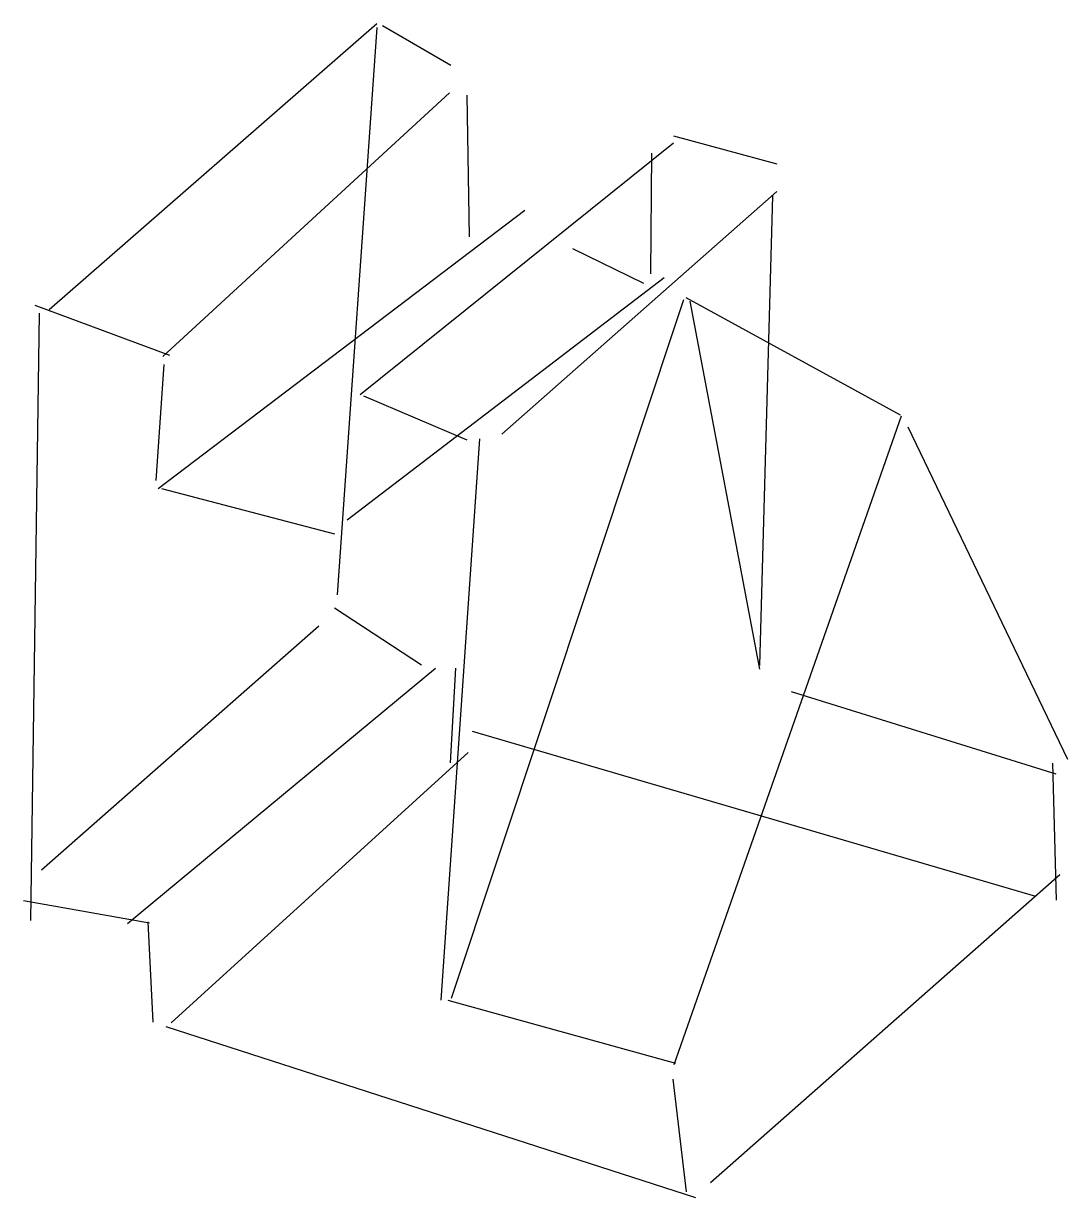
# Model space of a CAD drawing. Header units: millimetres. Extents: x 26 to 65.8, y 280.1 to 324.8.
import ezdxf

# ---------------------------------------------------------------- set-up
doc = ezdxf.new("R2010")
doc.units = ezdxf.units.MM
doc.layers.get('0').update_dxf_attribs({"lineweight": 30})

msp = doc.modelspace()

# ---------------------------------------------------------------- linework, layer by layer
for p, q in [((27, 313.912), (39.471, 324.799)), ((39.692, 324.722), (42.293, 323.218)), ((39.473, 324.64), (37.966, 303.067)), ((31.324, 312.135), (42.239, 322.157)), ((42.902, 322.069), (42.991, 316.683)), ((38.837, 310.679), (50.769, 320.259)), ((50.769, 320.523), (54.702, 319.464)), ((49.929, 319.861), (49.885, 315.27)), ((44.228, 309.178), (54.702, 318.404)), ((54.537, 318.236), (54.037, 300.378)), ((31.147, 307.103), (45.112, 317.698)), ((46.924, 316.241), (49.62, 314.917)), ((38.351, 305.911), (50.415, 315.137)), ((26.463, 314.078), (31.589, 312.18)), ((51.149, 314.28), (42.301, 287.708)), ((51.238, 314.369), (59.399, 309.913)), ((51.391, 314.236), (54.037, 300.236)), ((26.306, 290.673), (26.635, 313.774)), ((31.368, 311.826), (31.059, 307.412)), ((38.969, 310.634), (42.902, 308.957)), ((50.795, 285.2), (59.444, 309.869)), ((59.686, 309.45), (65.763, 296.807)), ((43.388, 309.001), (41.914, 287.647)), ((31.28, 307.103), (37.864, 305.381)), ((37.862, 302.572), (41.17, 300.399)), ((26.71, 292.602), (37.263, 301.888)), ((29.983, 290.561), (41.708, 300.273)), ((42.465, 300.271), (42.265, 296.672)), ((65.334, 296.235), (55.252, 299.378)), ((43.097, 297.878), (64.548, 291.592)), ((31.652, 286.776), (42.95, 297.063)), ((65.191, 296.664), (65.334, 291.45)), ((52.174, 280.705), (65.473, 292.42)), ((26.025, 291.431), (30.825, 290.589)), ((30.966, 286.803), (30.769, 290.617)), ((42.182, 287.64), (50.839, 285.245)), ((31.438, 286.634), (51.602, 280.133)), ((50.744, 284.634), (51.244, 280.348))]:
    msp.add_line(p, q)

doc.saveas('drawing.dxf')
